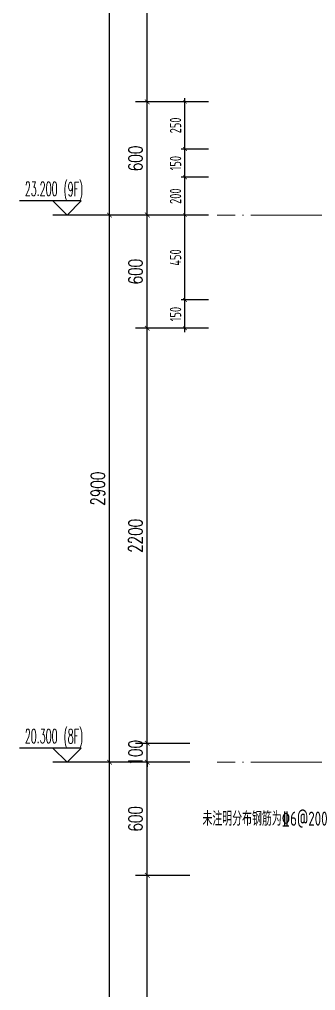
# Model space of a CAD drawing. Extents: x -668857 to 185752, y -270966 to 286822.
# Drawn here: x 67982 to 69553, y 133674 to 138821 of the extents above; entities that cross this region are included whole.
import ezdxf

# ---------------------------------------------------------------- set-up
doc = ezdxf.new("R2010")
doc.units = 0
doc.header["$LTSCALE"] = 1000
doc.linetypes.add('DOTE', pattern=[2.42, 2, -0.2, 0.02, -0.2])
doc.layers.get('0').update_dxf_attribs({"linetype": 'CONTINUOUS'})
doc.layers.get('DEFPOINTS').update_dxf_attribs({"linetype": 'CONTINUOUS'})
for name, color, linetype in [('DIM', 2, 'CONTINUOUS'), ('DIM_ELEV', 3, 'CONTINUOUS'), ('PUB_DIM', 3, 'CONTINUOUS'), ('PUB_TEXT', 2, 'CONTINUOUS'), ('REIN', 6, 'CONTINUOUS'), ('S-引出线', 40, 'CONTINUOUS'), ('TEXT', 2, 'CONTINUOUS')]:
    doc.layers.add(name, color=color, linetype=linetype)
doc.layers.add('DOTE', color=19, linetype='DOTE', lineweight=9)
doc.styles.add('_TCH_DIM', font='SIMPLEX.shx', dxfattribs={"width": 0.7, "bigfont": 'GBCBIG.shx'})
doc.styles.add('_TCH_DIM_T3', font='SIMPLEX', dxfattribs={"width": 0.705882, "bigfont": 'GBCBIG'})
doc.styles.add('TSSD_DIMENSION', font='Tssdeng.shx', dxfattribs={"width": 0.7, "bigfont": 'tssdchn.shx'})
doc.styles.add('TSSD_REIN', font='tssdeng.shx', dxfattribs={"width": 0.7, "height": 300, "bigfont": 'tssdchn.shx'})
doc.dimstyles.new('_TCH_ARCH&&25', dxfattribs={"dimtxt": 74.375, "dimasz": 25, "dimexe": 62.5, "dimexo": 75, "dimgap": 25, "dimtad": 1, "dimdec": 0, "dimzin": 0, "dimdsep": 46, "dimtxsty": '_TCH_DIM_T3', "dimblk": 'ARCHTICK', "dimcen": 0.09, "dimclrt": 7, "dimazin": 0, "dimtfac": 1, "dimtdec": 0, "dimtix": 1, "dimtmove": 2, "dimatfit": 3, "dimldrblk": 'ARCHTICK', "dimfxl": 1, "dimtolj": 1, "dimtzin": 0, "dimarcsym": 0})
doc.dimstyles.new('TSSD_20_20', dxfattribs={"dimtxt": 60, "dimasz": 20, "dimexe": 20, "dimexo": 50, "dimgap": 20, "dimtad": 1, "dimdec": 0, "dimzin": 0, "dimdsep": 46, "dimtxsty": 'TSSD_DIMENSION', "dimblk": 'ARCHTICK', "dimblk1": 'ARCHTICK', "dimblk2": 'ARCHTICK', "dimcen": 0, "dimdle": 20, "dimclrt": 7, "dimadec": 0, "dimazin": 0, "dimtfac": 1, "dimtdec": 0, "dimtix": 1, "dimtmove": 2, "dimatfit": 3, "dimfxl": 1, "dimtolj": 1, "dimtzin": 0, "dimarcsym": 0})

# ---------------------------------------------------------------- blocks, each defined once
blk = doc.blocks.new('_ArchTick')
at = {"color": 0, "linetype": 'ByBlock', "const_width": 0.15}
blk.add_lwpolyline([(-0.5, -0.5), (0.5, 0.5)], dxfattribs=at)
blk = doc.blocks.new('*D1862')
at = {"layer": 'DEFPOINTS', "color": 0, "transparency": 16777216}
for p in [(68860, 138384.6), (69034.6, 138384.6), (69034.6, 138134.6)]:
    blk.add_point(p, dxfattribs=at)
at = {"layer": 'DIM', "color": 0, "lineweight": -2, "transparency": 16777216}
for p, q in [((68984.6, 138384.6), (68840, 138384.6)), ((68860, 138114.6), (68860, 138404.6)), ((68984.6, 138134.6), (68840, 138134.6))]:
    blk.add_line(p, q, dxfattribs=at)
at = {"layer": 'DIM', "color": 0, "lineweight": -2, "transparency": 16777216, "xscale": 20, "yscale": 20, "zscale": 20}
for p, rotation in [((68860, 138384.6), 90), ((68860, 138134.6), 270)]:
    blk.add_blockref('_ArchTick', p, dxfattribs=dict(at, rotation=rotation))
at = {"layer": 'DIM', "color": 7, "transparency": 16777216, "insert": (68810, 138259.6), "char_height": 60, "attachment_point": 5, "rotation": 90, "style": 'TSSD_DIMENSION'}
blk.add_mtext('\\A1;250', dxfattribs=at)
blk = doc.blocks.new('*D1863')
at = {"layer": 'DEFPOINTS', "color": 0, "transparency": 16777216}
for p in [(68860, 138134.6), (69034.6, 138134.6), (69034.6, 137984.6)]:
    blk.add_point(p, dxfattribs=at)
at = {"layer": 'DIM', "color": 0, "lineweight": -2, "transparency": 16777216}
for p, q in [((68860, 137964.6), (68860, 138154.6)), ((68984.6, 138134.6), (68840, 138134.6)), ((68984.6, 137984.6), (68840, 137984.6))]:
    blk.add_line(p, q, dxfattribs=at)
at = {"layer": 'DIM', "color": 0, "lineweight": -2, "transparency": 16777216, "xscale": 20, "yscale": 20, "zscale": 20}
for p, rotation in [((68860, 138134.6), 90), ((68860, 137984.6), 270)]:
    blk.add_blockref('_ArchTick', p, dxfattribs=dict(at, rotation=rotation))
at = {"layer": 'DIM', "color": 7, "transparency": 16777216, "insert": (68810, 138059.6), "char_height": 60, "attachment_point": 5, "rotation": 90, "style": 'TSSD_DIMENSION'}
blk.add_mtext('\\A1;150', dxfattribs=at)
blk = doc.blocks.new('*D1864')
at = {"layer": 'DEFPOINTS', "color": 0, "transparency": 16777216}
for p in [(68860, 137984.6), (69034.6, 137984.6), (69034.6, 137784.6)]:
    blk.add_point(p, dxfattribs=at)
at = {"layer": 'DIM', "color": 0, "lineweight": -2, "transparency": 16777216}
for p, q in [((68860, 137764.6), (68860, 138004.6)), ((68984.6, 137984.6), (68840, 137984.6)), ((68984.6, 137784.6), (68840, 137784.6))]:
    blk.add_line(p, q, dxfattribs=at)
at = {"layer": 'DIM', "color": 0, "lineweight": -2, "transparency": 16777216, "xscale": 20, "yscale": 20, "zscale": 20}
for p, rotation in [((68860, 137984.6), 90), ((68860, 137784.6), 270)]:
    blk.add_blockref('_ArchTick', p, dxfattribs=dict(at, rotation=rotation))
at = {"layer": 'DIM', "color": 7, "transparency": 16777216, "insert": (68810, 137884.6), "char_height": 60, "attachment_point": 5, "rotation": 90, "style": 'TSSD_DIMENSION'}
blk.add_mtext('\\A1;200', dxfattribs=at)
blk = doc.blocks.new('*D1865')
at = {"layer": 'DEFPOINTS', "color": 0, "transparency": 16777216}
for p in [(68860, 137784.6), (69034.6, 137784.6), (69034.6, 137334.6)]:
    blk.add_point(p, dxfattribs=at)
at = {"layer": 'DIM', "color": 0, "lineweight": -2, "transparency": 16777216}
for p, q in [((68860, 137314.6), (68860, 137804.6)), ((68984.6, 137784.6), (68840, 137784.6)), ((68984.6, 137334.6), (68840, 137334.6))]:
    blk.add_line(p, q, dxfattribs=at)
at = {"layer": 'DIM', "color": 0, "lineweight": -2, "transparency": 16777216, "xscale": 20, "yscale": 20, "zscale": 20}
for p, rotation in [((68860, 137784.6), 90), ((68860, 137334.6), 270)]:
    blk.add_blockref('_ArchTick', p, dxfattribs=dict(at, rotation=rotation))
at = {"layer": 'DIM', "color": 7, "transparency": 16777216, "insert": (68810, 137559.6), "char_height": 60, "attachment_point": 5, "rotation": 90, "style": 'TSSD_DIMENSION'}
blk.add_mtext('\\A1;450', dxfattribs=at)
blk = doc.blocks.new('*D1866')
at = {"layer": 'DEFPOINTS', "color": 0, "transparency": 16777216}
for p in [(68860, 137334.6), (69034.6, 137334.6), (69034.6, 137184.6)]:
    blk.add_point(p, dxfattribs=at)
at = {"layer": 'DIM', "color": 0, "lineweight": -2, "transparency": 16777216}
for p, q in [((68984.6, 137334.6), (68840, 137334.6)), ((68860, 137164.6), (68860, 137354.6)), ((68984.6, 137184.6), (68840, 137184.6))]:
    blk.add_line(p, q, dxfattribs=at)
at = {"layer": 'DIM', "color": 0, "lineweight": -2, "transparency": 16777216, "xscale": 20, "yscale": 20, "zscale": 20}
for p, rotation in [((68860, 137334.6), 90), ((68860, 137184.6), 270)]:
    blk.add_blockref('_ArchTick', p, dxfattribs=dict(at, rotation=rotation))
at = {"layer": 'DIM', "color": 7, "transparency": 16777216, "insert": (68810, 137259.6), "char_height": 60, "attachment_point": 5, "rotation": 90, "style": 'TSSD_DIMENSION'}
blk.add_mtext('\\A1;150', dxfattribs=at)
blk = doc.blocks.new('*D1875')
at = {"layer": 'DEFPOINTS', "color": 0, "transparency": 16777216}
for p in [(68660, 134284.6), (68960, 134284.6), (68960, 132084.6)]:
    blk.add_point(p, dxfattribs=at)
at = {"layer": 'PUB_DIM', "color": 0, "lineweight": -2, "transparency": 16777216}
for p, q in [((68885, 134284.6), (68597.5, 134284.6)), ((68660, 132084.6), (68660, 134284.6)), ((68885, 132084.6), (68597.5, 132084.6))]:
    blk.add_line(p, q, dxfattribs=at)
at = {"layer": 'PUB_DIM', "color": 0, "lineweight": -2, "transparency": 16777216, "xscale": 25, "yscale": 25, "zscale": 25}
for p, rotation in [((68660, 134284.6), 90), ((68660, 132084.6), 270)]:
    blk.add_blockref('_ArchTick', p, dxfattribs=dict(at, rotation=rotation))
at = {"layer": 'PUB_DIM', "color": 7, "transparency": 16777216, "insert": (68597.8, 133184.6), "char_height": 74.38, "attachment_point": 5, "rotation": 90, "style": '_TCH_DIM_T3'}
blk.add_mtext('\\A1;2200', dxfattribs=at)
blk = doc.blocks.new('*D1876')
at = {"layer": 'DEFPOINTS', "color": 0, "transparency": 16777216}
for p in [(68660, 134884.6), (68960, 134884.6), (68960, 134284.6)]:
    blk.add_point(p, dxfattribs=at)
at = {"layer": 'PUB_DIM', "color": 0, "lineweight": -2, "transparency": 16777216}
for p, q in [((68885, 134884.6), (68597.5, 134884.6)), ((68660, 134284.6), (68660, 134884.6)), ((68885, 134284.6), (68597.5, 134284.6))]:
    blk.add_line(p, q, dxfattribs=at)
at = {"layer": 'PUB_DIM', "color": 0, "lineweight": -2, "transparency": 16777216, "xscale": 25, "yscale": 25, "zscale": 25}
for p, rotation in [((68660, 134884.6), 90), ((68660, 134284.6), 270)]:
    blk.add_blockref('_ArchTick', p, dxfattribs=dict(at, rotation=rotation))
at = {"layer": 'PUB_DIM', "color": 7, "transparency": 16777216, "insert": (68597.8, 134584.6), "char_height": 74.38, "attachment_point": 5, "rotation": 90, "style": '_TCH_DIM_T3'}
blk.add_mtext('\\A1;600', dxfattribs=at)
blk = doc.blocks.new('*D1877')
at = {"layer": 'DEFPOINTS', "color": 0, "transparency": 16777216}
for p in [(68660, 134984.6), (68960, 134984.6), (68960, 134884.6)]:
    blk.add_point(p, dxfattribs=at)
at = {"layer": 'PUB_DIM', "color": 0, "lineweight": -2, "transparency": 16777216}
for p, q in [((68885, 134984.6), (68597.5, 134984.6)), ((68660, 134984.6), (68660, 135009.6)), ((68660, 134884.6), (68660, 134984.6)), ((68885, 134884.6), (68597.5, 134884.6)), ((68660, 134884.6), (68660, 134859.6))]:
    blk.add_line(p, q, dxfattribs=at)
at = {"layer": 'PUB_DIM', "color": 0, "lineweight": -2, "transparency": 16777216, "xscale": 25, "yscale": 25, "zscale": 25}
for p, rotation in [((68660, 134984.6), 270), ((68660, 134884.6), 90)]:
    blk.add_blockref('_ArchTick', p, dxfattribs=dict(at, rotation=rotation))
at = {"layer": 'PUB_DIM', "color": 7, "transparency": 16777216, "insert": (68597.8, 134934.6), "char_height": 74.38, "attachment_point": 5, "rotation": 90, "style": '_TCH_DIM_T3'}
blk.add_mtext('\\A1;100', dxfattribs=at)
blk = doc.blocks.new('*D1878')
at = {"layer": 'DEFPOINTS', "color": 0, "transparency": 16777216}
for p in [(68660, 137184.6), (68960, 137184.6), (68960, 134984.6)]:
    blk.add_point(p, dxfattribs=at)
at = {"layer": 'PUB_DIM', "color": 0, "lineweight": -2, "transparency": 16777216}
for p, q in [((68885, 137184.6), (68597.5, 137184.6)), ((68660, 134984.6), (68660, 137184.6)), ((68885, 134984.6), (68597.5, 134984.6))]:
    blk.add_line(p, q, dxfattribs=at)
at = {"layer": 'PUB_DIM', "color": 0, "lineweight": -2, "transparency": 16777216, "xscale": 25, "yscale": 25, "zscale": 25}
for p, rotation in [((68660, 137184.6), 90), ((68660, 134984.6), 270)]:
    blk.add_blockref('_ArchTick', p, dxfattribs=dict(at, rotation=rotation))
at = {"layer": 'PUB_DIM', "color": 7, "transparency": 16777216, "insert": (68597.8, 136084.6), "char_height": 74.38, "attachment_point": 5, "rotation": 90, "style": '_TCH_DIM_T3'}
blk.add_mtext('\\A1;2200', dxfattribs=at)
blk = doc.blocks.new('*D1879')
at = {"layer": 'DEFPOINTS', "color": 0, "transparency": 16777216}
for p in [(68660, 137784.6), (68960, 137784.6), (68960, 137184.6)]:
    blk.add_point(p, dxfattribs=at)
at = {"layer": 'PUB_DIM', "color": 0, "lineweight": -2, "transparency": 16777216}
for p, q in [((68885, 137784.6), (68597.5, 137784.6)), ((68660, 137184.6), (68660, 137784.6)), ((68885, 137184.6), (68597.5, 137184.6))]:
    blk.add_line(p, q, dxfattribs=at)
at = {"layer": 'PUB_DIM', "color": 0, "lineweight": -2, "transparency": 16777216, "xscale": 25, "yscale": 25, "zscale": 25}
for p, rotation in [((68660, 137784.6), 90), ((68660, 137184.6), 270)]:
    blk.add_blockref('_ArchTick', p, dxfattribs=dict(at, rotation=rotation))
at = {"layer": 'PUB_DIM', "color": 7, "transparency": 16777216, "insert": (68597.8, 137484.6), "char_height": 74.38, "attachment_point": 5, "rotation": 90, "style": '_TCH_DIM_T3'}
blk.add_mtext('\\A1;600', dxfattribs=at)
blk = doc.blocks.new('*D1880')
at = {"layer": 'DEFPOINTS', "color": 0, "transparency": 16777216}
for p in [(68660, 138384.6), (68960, 138384.6), (68960, 137784.6)]:
    blk.add_point(p, dxfattribs=at)
at = {"layer": 'PUB_DIM', "color": 0, "lineweight": -2, "transparency": 16777216}
for p, q in [((68885, 138384.6), (68597.5, 138384.6)), ((68660, 137784.6), (68660, 138384.6)), ((68885, 137784.6), (68597.5, 137784.6))]:
    blk.add_line(p, q, dxfattribs=at)
at = {"layer": 'PUB_DIM', "color": 0, "lineweight": -2, "transparency": 16777216, "xscale": 25, "yscale": 25, "zscale": 25}
for p, rotation in [((68660, 138384.6), 90), ((68660, 137784.6), 270)]:
    blk.add_blockref('_ArchTick', p, dxfattribs=dict(at, rotation=rotation))
at = {"layer": 'PUB_DIM', "color": 7, "transparency": 16777216, "insert": (68597.8, 138084.6), "char_height": 74.38, "attachment_point": 5, "rotation": 90, "style": '_TCH_DIM_T3'}
blk.add_mtext('\\A1;600', dxfattribs=at)
blk = doc.blocks.new('*D1881')
at = {"layer": 'DEFPOINTS', "color": 0, "transparency": 16777216}
for p in [(68660, 140084.6), (68960, 140084.6), (68960, 138384.6)]:
    blk.add_point(p, dxfattribs=at)
at = {"layer": 'PUB_DIM', "color": 0, "lineweight": -2, "transparency": 16777216}
for p, q in [((68885, 140084.6), (68597.5, 140084.6)), ((68660, 138384.6), (68660, 140084.6)), ((68885, 138384.6), (68597.5, 138384.6))]:
    blk.add_line(p, q, dxfattribs=at)
at = {"layer": 'PUB_DIM', "color": 0, "lineweight": -2, "transparency": 16777216, "xscale": 25, "yscale": 25, "zscale": 25}
for p, rotation in [((68660, 140084.6), 90), ((68660, 138384.6), 270)]:
    blk.add_blockref('_ArchTick', p, dxfattribs=dict(at, rotation=rotation))
at = {"layer": 'PUB_DIM', "color": 7, "transparency": 16777216, "insert": (68597.8, 139234.6), "char_height": 74.38, "attachment_point": 5, "rotation": 90, "style": '_TCH_DIM_T3'}
blk.add_mtext('\\A1;1700', dxfattribs=at)
blk = doc.blocks.new('*D1886')
at = {"layer": 'DEFPOINTS', "color": 0, "transparency": 16777216}
for p in [(68460, 134884.6), (68960, 134884.6), (68960, 131984.6)]:
    blk.add_point(p, dxfattribs=at)
at = {"layer": 'PUB_DIM', "color": 0, "lineweight": -2, "transparency": 16777216}
for p, q in [((68885, 134884.6), (68397.5, 134884.6)), ((68460, 131984.6), (68460, 134884.6)), ((68885, 131984.6), (68397.5, 131984.6))]:
    blk.add_line(p, q, dxfattribs=at)
at = {"layer": 'PUB_DIM', "color": 0, "lineweight": -2, "transparency": 16777216, "xscale": 25, "yscale": 25, "zscale": 25}
for p, rotation in [((68460, 134884.6), 90), ((68460, 131984.6), 270)]:
    blk.add_blockref('_ArchTick', p, dxfattribs=dict(at, rotation=rotation))
at = {"layer": 'PUB_DIM', "color": 7, "transparency": 16777216, "insert": (68397.8, 133434.6), "char_height": 74.38, "attachment_point": 5, "rotation": 90, "style": '_TCH_DIM_T3'}
blk.add_mtext('\\A1;2900', dxfattribs=at)
blk = doc.blocks.new('*D1887')
at = {"layer": 'DEFPOINTS', "color": 0, "transparency": 16777216}
for p in [(68460, 137784.6), (68960, 137784.6), (68960, 134884.6)]:
    blk.add_point(p, dxfattribs=at)
at = {"layer": 'PUB_DIM', "color": 0, "lineweight": -2, "transparency": 16777216}
for p, q in [((68885, 137784.6), (68397.5, 137784.6)), ((68460, 134884.6), (68460, 137784.6)), ((68885, 134884.6), (68397.5, 134884.6))]:
    blk.add_line(p, q, dxfattribs=at)
at = {"layer": 'PUB_DIM', "color": 0, "lineweight": -2, "transparency": 16777216, "xscale": 25, "yscale": 25, "zscale": 25}
for p, rotation in [((68460, 137784.6), 90), ((68460, 134884.6), 270)]:
    blk.add_blockref('_ArchTick', p, dxfattribs=dict(at, rotation=rotation))
at = {"layer": 'PUB_DIM', "color": 7, "transparency": 16777216, "insert": (68397.8, 136334.6), "char_height": 74.38, "attachment_point": 5, "rotation": 90, "style": '_TCH_DIM_T3'}
blk.add_mtext('\\A1;2900', dxfattribs=at)
blk = doc.blocks.new('*D1888')
at = {"layer": 'DEFPOINTS', "color": 0, "transparency": 16777216}
for p in [(68460, 140684.6), (68960, 140684.6), (68960, 137784.6)]:
    blk.add_point(p, dxfattribs=at)
at = {"layer": 'PUB_DIM', "color": 0, "lineweight": -2, "transparency": 16777216}
for p, q in [((68885, 140684.6), (68397.5, 140684.6)), ((68460, 137784.6), (68460, 140684.6)), ((68885, 137784.6), (68397.5, 137784.6))]:
    blk.add_line(p, q, dxfattribs=at)
at = {"layer": 'PUB_DIM', "color": 0, "lineweight": -2, "transparency": 16777216, "xscale": 25, "yscale": 25, "zscale": 25}
for p, rotation in [((68460, 140684.6), 90), ((68460, 137784.6), 270)]:
    blk.add_blockref('_ArchTick', p, dxfattribs=dict(at, rotation=rotation))
at = {"layer": 'PUB_DIM', "color": 7, "transparency": 16777216, "insert": (68397.8, 139234.6), "char_height": 74.38, "attachment_point": 5, "rotation": 90, "style": '_TCH_DIM_T3'}
blk.add_mtext('\\A1;2900', dxfattribs=at)
blk = doc.blocks.new('20210809.02275603')
at = {"layer": 'REIN', "const_width": 9}
for points in [[(88254.7, 67181.9), (88254.7, 67248.8), (88457.1, 67248.8), (88457.1, 66580.9), (88250.3, 66580.9), (88250.3, 66645.6)], [(89233.9, 66808.4), (89233.9, 67063.1), (88398.8, 67063.1), (88398.8, 66980.3), (89209.6, 66980.3), (89209.6, 67044.5)]]:
    blk.add_lwpolyline(points, dxfattribs=at)
at = {"layer": 'REIN', "const_width": 8}
for points in [[(88265.7, 67235, 1), (88273.7, 67235, 1)], [(88439.8, 67232.2, 1), (88447.8, 67232.2, 1)], [(88410.4, 67048.5, 1), (88418.4, 67048.5, 1)], [(88439.8, 67048.5, 1), (88447.8, 67048.5, 1)], [(88613, 67048.5, 1), (88621, 67048.5, 1)], [(88794.1, 67048.5, 1), (88802.1, 67048.5, 1)], [(88975.4, 67048.5, 1), (88983.4, 67048.5, 1)], [(88410.4, 66993.5, 1), (88418.4, 66993.5, 1)], [(88439.8, 66993.5, 1), (88447.8, 66993.5, 1)], [(88613, 66993.5, 1), (88621, 66993.5, 1)], [(88794.1, 66993.5, 1), (88802.1, 66993.5, 1)], [(88975.4, 66993.5, 1), (88983.4, 66993.5, 1)], [(88260.3, 66596.4, 1), (88268.3, 66596.4, 1)], [(88438, 66596.4, 1), (88446, 66596.4, 1)]]:
    blk.add_lwpolyline(points, format="xyb", close=True, dxfattribs=at)
at = {"layer": 'S-引出线'}
blk.add_line((88457.1, 66768.4), (88755, 66768.4), dxfattribs=at)
blk.add_lwpolyline([(88746.9, 66980.3), (88746.9, 66873.3), (89002.9, 66873.3)], dxfattribs=at)
at = {"layer": 'TEXT', "style": 'TSSD_REIN', "width": 0.7}
for s, p in [('%%1328@150', (88755.1, 66874.3)), ('未注明分布钢筋为%%1326@200', (87152, 66826.2)), ('\x848@200', (88495.7, 66780.1))]:
    blk.add_text(s, height=75, rotation=0, dxfattribs=at).set_placement(p)
blk = doc.blocks.new('20210902.15310781')
at = {"layer": 'DOTE', "color": 1, "linetype": 'DOTE', "ltscale": 0.2}
for p, q in [((87879, -117645.9), (84878.9, -117645.9)), ((87879, -120545.9), (84878.9, -120545.9))]:
    blk.add_line(p, q, dxfattribs=at)

msp = doc.modelspace()

# ---------------------------------------------------------------- linework, layer by layer
at = {"layer": 'DIM_ELEV'}
for p, q in [((68309.95, 137859.56), (67981.95, 137859.56)), ((68234.95, 137784.56), (68159.95, 137859.56)), ((68234.95, 137784.56), (68309.95, 137859.56)), ((68659.95, 137784.56), (68159.95, 137784.56)), ((68309.95, 134959.56), (67981.95, 134959.56)), ((68234.95, 134884.56), (68159.95, 134959.56)), ((68234.95, 134884.56), (68309.95, 134959.56)), ((68659.95, 134884.56), (68159.95, 134884.56))]:
    msp.add_line(p, q, dxfattribs=at)

# ---------------------------------------------------------------- block references
at = {"layer": 'DOTE'}
msp.add_blockref('20210902.15310781', (-15848.9, 255430.45), dxfattribs=at)
at = {"layer": 'REIN'}
msp.add_blockref('20210809.02275603', (-18198.85, 67721.74), dxfattribs=at)

# ---------------------------------------------------------------- texts
at = {"layer": 'PUB_TEXT', "style": '_TCH_DIM', "width": 0.494118}
for s, p in [('23.200', (68010.85, 137885.81)), ('(9F)', (68216.25, 137884.59)), ('(8F)', (68216.25, 134984.59)), ('20.300', (68010.85, 134985.81))]:
    msp.add_text(s, height=74.375, dxfattribs=at).set_placement(p)

# ---------------------------------------------------------------- dimensions: what is measured, and where the dimension line sits
at = {"layer": 'DIM'}
for p1, p2, picture, middle in [((69034.56, 138134.56), (69034.56, 138384.56), '*D1862', (68809.95, 138259.56)), ((69034.56, 137984.56), (69034.56, 138134.56), '*D1863', (68809.95, 138059.56)), ((69034.56, 137784.56), (69034.56, 137984.56), '*D1864', (68809.95, 137884.56)), ((69034.56, 137334.56), (69034.56, 137784.56), '*D1865', (68809.95, 137559.56)), ((69034.56, 137184.56), (69034.56, 137334.56), '*D1866', (68809.95, 137259.56))]:
    dim = msp.add_aligned_dim(p1=p1, p2=p2, distance=174.61, dimstyle='TSSD_20_20', dxfattribs=at)
    dim.commit()
    dim.dimension.update_dxf_attribs({"geometry": picture, "text_midpoint": middle})
at = {"layer": 'PUB_DIM'}
for p1, p2, distance, picture, middle in [((68959.95, 137784.56), (68959.95, 140684.56), 500, '*D1888', (68397.76, 139234.56)), ((68959.95, 138384.56), (68959.95, 140084.56), 300, '*D1881', (68597.76, 139234.56)), ((68959.95, 137784.56), (68959.95, 138384.56), 300, '*D1880', (68597.76, 138084.56)), ((68959.95, 134884.56), (68959.95, 137784.56), 500, '*D1887', (68397.76, 136334.56)), ((68959.95, 137184.55), (68959.95, 137784.56), 300, '*D1879', (68597.76, 137484.56)), ((68959.95, 134984.56), (68959.95, 137184.55), 300, '*D1878', (68597.76, 136084.56)), ((68959.95, 134884.56), (68959.95, 134984.56), 300, '*D1877', (68597.76, 134934.56)), ((68959.95, 131984.56), (68959.95, 134884.56), 500, '*D1886', (68397.76, 133434.56)), ((68959.95, 134284.56), (68959.95, 134884.56), 300, '*D1876', (68597.76, 134584.56)), ((68959.95, 132084.56), (68959.95, 134284.56), 300, '*D1875', (68597.76, 133184.56))]:
    dim = msp.add_aligned_dim(p1=p1, p2=p2, distance=distance, dimstyle='_TCH_ARCH&&25', dxfattribs=at)
    dim.commit()
    dim.dimension.update_dxf_attribs({"geometry": picture, "text_midpoint": middle})

doc.saveas('drawing.dxf')
